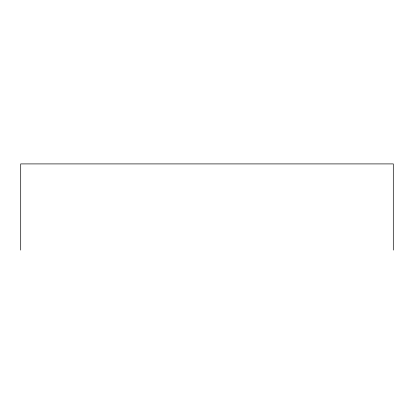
<?xml version="1.0" encoding="UTF-8"?>
<svg xmlns="http://www.w3.org/2000/svg" width="414" height="414" viewBox="0 0 414 414"><rect width="100%" height="100%" fill="white"/><g stroke="black" fill="none" stroke-linecap="round" stroke-linejoin="round"><path stroke-width="0.62" d="M393.3 250.092L393.3 163.908L20.7 163.908L20.7 250.092"/></g></svg>
